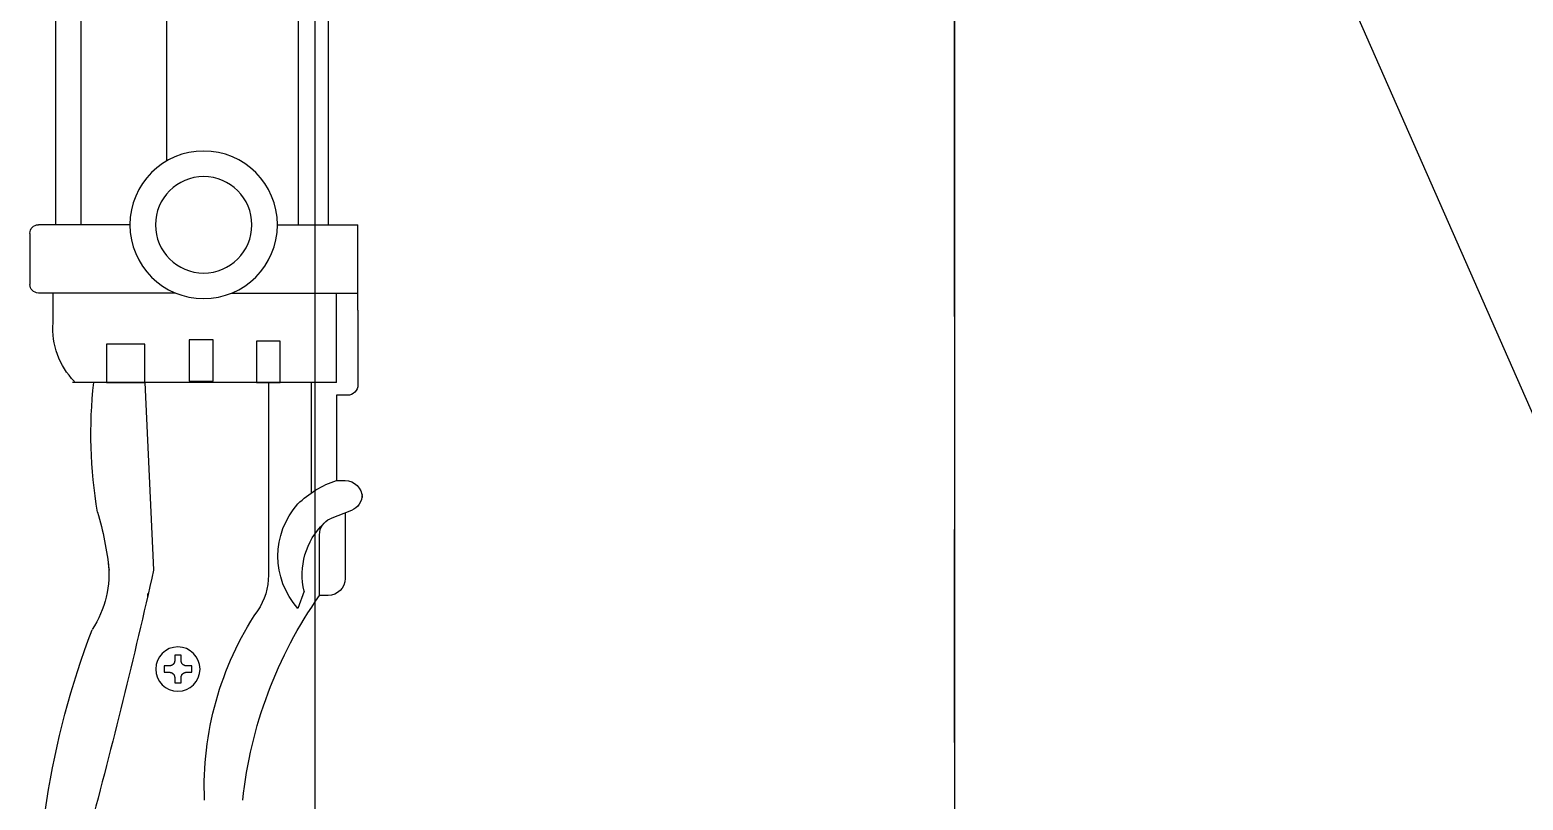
# Model space of a CAD drawing. Extents: x -668440 to 1010955, y -1678500 to 210463.
# Drawn here: x -539318 to -535813, y -1002578 to -1000771 of the extents above; entities that cross this region are included whole.
import ezdxf

# ---------------------------------------------------------------- set-up
doc = ezdxf.new("R2010")
doc.units = 0
doc.header["$MEASUREMENT"] = 0
doc.linetypes.add('CENTER', pattern=[2, 1.25, -0.25, 0.25, -0.25])
doc.layers.get('0').update_dxf_attribs({"color": 3, "linetype": 'CONTINUOUS'})
doc.layers.get('Defpoints').update_dxf_attribs({"color": 251, "linetype": 'CONTINUOUS'})
for name, color, linetype in [('100', 5, 'CENTER'), ('_1-3_L-CS', 1, 'CONTINUOUS'), ('_5-6_GS-M', 6, 'CONTINUOUS'), ('COL_H-300x300x10x15x13', 7, 'CONTINUOUS'), ('注記', 3, 'CONTINUOUS')]:
    doc.layers.add(name, color=color, linetype=linetype)
doc.styles.add('DRACAD', font='txt', dxfattribs={"width": 0.85, "bigfont": 'extfont2'})
doc.styles.get("Standard").update_dxf_attribs({"font": 'Osaka.ttc'})
doc.dimstyles.new('ISO-25', dxfattribs={"dimtxt": 2.5, "dimasz": 2.5, "dimexe": 1.25, "dimexo": 0.625, "dimtad": 1, "dimdec": 4, "dimdsep": 46, "dimtxsty": 'Standard', "dimcen": 2.5, "dimadec": 0, "dimazin": 0, "dimtfac": 1, "dimtdec": 4, "dimtmove": 0, "dimatfit": 3, "dimfxl": 1, "dimtolj": 1, "dimtzin": 0, "dimarcsym": 0})

# ---------------------------------------------------------------- blocks, each defined once
blk = doc.blocks.new('_ORIGIN')
at = {"color": 0, "linetype": 'ByBlock', "lineweight": -2}
blk.add_line((0, 0), (-1, 0), dxfattribs=at)
blk.add_circle((0, 0), 0.5, dxfattribs=at)
blk = doc.blocks.new('*D10642')
at = {"layer": '_5-6_GS-M', "color": 0, "lineweight": -2}
for p, q in [((-221054.66, -404517.08), (-221054.66, -404988.52)), ((-220784.62, -404585.08), (-220784.62, -404988.52)), ((-220834.62, -404987.27), (-221004.66, -404987.27))]:
    blk.add_line(p, q, dxfattribs=at)
at = {"layer": 'Defpoints', "color": 0}
for p in [(-221054.66, -404467.08), (-220784.62, -404535.08), (-221054.66, -404987.27)]:
    blk.add_point(p, dxfattribs=at)
at = {"layer": '_5-6_GS-M', "color": 0, "linetype": 'ByBlock', "lineweight": -2, "xscale": 50, "yscale": 50, "zscale": 50, "rotation": 180}
blk.add_blockref('_ORIGIN', (-221054.66, -404987.27), dxfattribs=at)
at = {"layer": '_5-6_GS-M', "color": 0, "linetype": 'ByBlock', "lineweight": -2, "xscale": 50, "yscale": 50, "zscale": 50}
blk.add_blockref('_ORIGIN', (-220784.62, -404987.27), dxfattribs=at)
at = {"layer": '_5-6_GS-M', "color": 0, "insert": (-220919.64, -404942.27), "char_height": 50, "attachment_point": 5, "style": 'DRACAD'}
blk.add_mtext('\\A1;270', dxfattribs=at)
blk = doc.blocks.new('TC01')
at = {"layer": '注記', "color": 4, "linetype": 'Continuous'}
for p, q in [((4924.06, 29910.63), (4924.06, 29821.63)), ((4931.06, 29910.63), (4931.06, 29821.63)), ((4961.92, 29836.63), (4961.92, 29910.63)), ((4982.06, 29910.63), (4982.06, 29821.63)), ((4988.06, 29910.63), (4988.06, 29821.63)), ((4936.06, 29821.63), (4917.06, 29821.63)), ((4917.06, 29801.63), (4917.06, 29821.63)), ((4970.58, 29821.63), (4992.06, 29821.63)), ((4994.06, 29819.63), (4994.06, 29807.63)), ((4946.62, 29805.63), (4917.06, 29805.63)), ((4922.06, 29784.63), (4922.06, 29805.63)), ((4959.89, 29805.63), (4992.06, 29805.63)), ((4988.59, 29798.6), (4988.59, 29805.63)), ((4917.06, 29801.63), (4917.06, 29784.13)), ((4935.27, 29794.29), (4940.85, 29794.29)), ((4935.27, 29784.63), (4935.27, 29794.29)), ((4940.85, 29794.29), (4940.85, 29784.63)), ((4951.06, 29794.63), (4956.64, 29794.63)), ((4951.06, 29784.96), (4951.06, 29794.63)), ((4956.64, 29794.63), (4956.64, 29784.96)), ((4967.06, 29793.63), (4976.06, 29793.63)), ((4967.06, 29784.63), (4967.06, 29793.63)), ((4976.06, 29793.63), (4976.06, 29784.63)), ((4922.06, 29784.63), (4984.06, 29784.63)), ((4928.06, 29784.63), (4928.06, 29758.68)), ((4940.85, 29784.63), (4935.27, 29784.63)), ((4938.06, 29784.63), (4938.06, 29739.41)), ((4956.64, 29784.96), (4951.06, 29784.96)), ((4967.06, 29784.63), (4965.06, 29740.63)), ((4976.06, 29784.63), (4967.06, 29784.63)), ((4919.56, 29781.63), (4922.06, 29781.63)), ((4922.06, 29781.63), (4922.06, 29761.63)), ((4922.06, 29761.63), (4920.06, 29761.63)), ((4918.57, 29754.62), (4923.54, 29752.63)), ((4920.06, 29754.03), (4920.06, 29738.63)), ((4926.06, 29734.63), (4926.06, 29748.92)), ((4924.06, 29734.63), (4926.06, 29734.63)), ((4929.64, 29735.63), (4931.15, 29731.63)), ((4958.45, 29718.87), (4958.46, 29718.9)), ((4958.46, 29718.9), (4958.47, 29718.93)), ((4958.47, 29718.93), (4958.48, 29718.96)), ((4958.48, 29718.96), (4958.49, 29718.98)), ((4958.49, 29718.98), (4958.5, 29719.01)), ((4958.5, 29719.01), (4958.51, 29719.04)), ((4958.51, 29719.04), (4958.52, 29719.07)), ((4958.52, 29719.07), (4958.53, 29719.1)), ((4958.53, 29719.13), (4958.54, 29719.16)), ((4958.53, 29719.1), (4958.53, 29719.13)), ((4958.54, 29719.19), (4958.55, 29719.22)), ((4958.54, 29719.16), (4958.54, 29719.19)), ((4958.55, 29719.28), (4958.56, 29719.32)), ((4958.55, 29719.25), (4958.55, 29719.28)), ((4958.55, 29719.22), (4958.55, 29719.25)), ((4958.56, 29720.63), (4960.06, 29720.63)), ((4958.56, 29719.38), (4958.56, 29720.63)), ((4958.56, 29719.35), (4958.56, 29719.38)), ((4958.56, 29719.32), (4958.56, 29719.35)), ((4960.06, 29720.63), (4960.06, 29719.38)), ((4960.06, 29719.38), (4960.06, 29719.35)), ((4960.06, 29719.35), (4960.06, 29719.32)), ((4960.06, 29719.32), (4960.06, 29719.28)), ((4960.06, 29719.28), (4960.06, 29719.25)), ((4960.06, 29719.25), (4960.07, 29719.22)), ((4960.07, 29719.22), (4960.07, 29719.19)), ((4960.07, 29719.19), (4960.07, 29719.16)), ((4960.07, 29719.16), (4960.08, 29719.13)), ((4960.08, 29719.13), (4960.09, 29719.1)), ((4960.09, 29719.1), (4960.09, 29719.07)), ((4960.09, 29719.07), (4960.1, 29719.04)), ((4960.1, 29719.04), (4960.11, 29719.01)), ((4960.11, 29719.01), (4960.12, 29718.98)), ((4960.12, 29718.98), (4960.13, 29718.96)), ((4960.13, 29718.96), (4960.14, 29718.93)), ((4960.14, 29718.93), (4960.15, 29718.9)), ((4960.15, 29718.9), (4960.16, 29718.87)), ((4956.06, 29716.63), (4956.06, 29718.13)), ((4956.06, 29718.13), (4957.31, 29718.13)), ((4957.31, 29716.63), (4956.06, 29716.63)), ((4957.31, 29718.13), (4957.34, 29718.13)), ((4957.34, 29716.63), (4957.31, 29716.63)), ((4957.34, 29718.13), (4957.37, 29718.13)), ((4957.37, 29716.63), (4957.34, 29716.63)), ((4957.37, 29718.13), (4957.4, 29718.13)), ((4957.4, 29716.62), (4957.37, 29716.63)), ((4957.4, 29718.13), (4957.43, 29718.13)), ((4957.43, 29716.62), (4957.4, 29716.62)), ((4957.43, 29718.13), (4957.46, 29718.14)), ((4957.46, 29716.62), (4957.43, 29716.62)), ((4957.46, 29718.14), (4957.49, 29718.14)), ((4957.49, 29716.61), (4957.46, 29716.62)), ((4957.49, 29718.14), (4957.52, 29718.14)), ((4957.52, 29716.61), (4957.49, 29716.61)), ((4957.52, 29718.14), (4957.55, 29718.15)), ((4957.55, 29716.6), (4957.52, 29716.61)), ((4957.55, 29718.15), (4957.58, 29718.16)), ((4957.58, 29716.6), (4957.55, 29716.6)), ((4957.58, 29718.16), (4957.61, 29718.16)), ((4957.61, 29716.59), (4957.58, 29716.6)), ((4957.61, 29718.16), (4957.64, 29718.17)), ((4957.64, 29716.58), (4957.61, 29716.59)), ((4957.64, 29718.17), (4957.67, 29718.18)), ((4957.67, 29716.57), (4957.64, 29716.58)), ((4957.67, 29718.18), (4957.7, 29718.19)), ((4957.7, 29716.56), (4957.67, 29716.57)), ((4957.7, 29718.19), (4957.73, 29718.2)), ((4957.73, 29716.55), (4957.7, 29716.56)), ((4957.73, 29718.2), (4957.76, 29718.21)), ((4957.76, 29716.54), (4957.73, 29716.55)), ((4957.76, 29718.21), (4957.78, 29718.22)), ((4957.78, 29716.53), (4957.76, 29716.54)), ((4957.78, 29718.22), (4957.81, 29718.23)), ((4957.81, 29716.52), (4957.78, 29716.53)), ((4957.81, 29718.23), (4957.84, 29718.25)), ((4957.84, 29716.51), (4957.81, 29716.52)), ((4957.84, 29718.25), (4957.87, 29718.26)), ((4957.87, 29716.49), (4957.84, 29716.51)), ((4957.87, 29718.26), (4957.9, 29718.27)), ((4957.9, 29716.48), (4957.87, 29716.49)), ((4957.9, 29718.27), (4957.92, 29718.29)), ((4957.92, 29716.46), (4957.9, 29716.48)), ((4957.92, 29718.29), (4957.95, 29718.3)), ((4957.95, 29716.45), (4957.92, 29716.46)), ((4957.95, 29718.3), (4957.98, 29718.32)), ((4957.98, 29716.43), (4957.95, 29716.45)), ((4957.98, 29718.32), (4958, 29718.34)), ((4958, 29716.42), (4957.98, 29716.43)), ((4958, 29718.34), (4958.03, 29718.35)), ((4958.03, 29716.4), (4958, 29716.42)), ((4958.03, 29718.35), (4958.05, 29718.37)), ((4958.05, 29716.38), (4958.03, 29716.4)), ((4958.05, 29718.37), (4958.08, 29718.39)), ((4958.08, 29716.36), (4958.05, 29716.38)), ((4958.08, 29718.39), (4958.1, 29718.41)), ((4958.1, 29716.34), (4958.08, 29716.36)), ((4958.1, 29718.41), (4958.12, 29718.43)), ((4958.12, 29716.32), (4958.1, 29716.34)), ((4958.12, 29718.43), (4958.15, 29718.45)), ((4958.15, 29716.3), (4958.12, 29716.32)), ((4958.15, 29718.45), (4958.17, 29718.47)), ((4958.17, 29716.28), (4958.15, 29716.3)), ((4958.17, 29718.47), (4958.19, 29718.49)), ((4958.19, 29716.26), (4958.17, 29716.28)), ((4958.19, 29718.49), (4958.21, 29718.51)), ((4958.21, 29716.24), (4958.19, 29716.26)), ((4958.21, 29718.51), (4958.23, 29718.54)), ((4958.23, 29716.22), (4958.21, 29716.24)), ((4958.23, 29718.54), (4958.25, 29718.56)), ((4958.25, 29716.19), (4958.23, 29716.22)), ((4958.25, 29718.56), (4958.27, 29718.58)), ((4958.27, 29716.17), (4958.25, 29716.19)), ((4958.27, 29718.58), (4958.29, 29718.61)), ((4958.29, 29716.15), (4958.27, 29716.17)), ((4958.29, 29718.61), (4958.31, 29718.63)), ((4958.31, 29716.12), (4958.29, 29716.15)), ((4958.31, 29718.63), (4958.33, 29718.66)), ((4958.33, 29716.1), (4958.31, 29716.12)), ((4958.33, 29718.66), (4958.35, 29718.68)), ((4958.35, 29716.07), (4958.33, 29716.1)), ((4958.35, 29718.68), (4958.36, 29718.71)), ((4958.36, 29716.05), (4958.35, 29716.07)), ((4958.36, 29718.71), (4958.38, 29718.73)), ((4958.38, 29716.02), (4958.36, 29716.05)), ((4958.38, 29718.73), (4958.39, 29718.76)), ((4958.39, 29715.99), (4958.38, 29716.02)), ((4958.39, 29718.76), (4958.41, 29718.79)), ((4958.41, 29715.97), (4958.39, 29715.99)), ((4958.41, 29718.79), (4958.42, 29718.81)), ((4958.42, 29715.94), (4958.41, 29715.97)), ((4958.42, 29718.81), (4958.44, 29718.84)), ((4958.44, 29715.91), (4958.42, 29715.94)), ((4958.44, 29718.84), (4958.45, 29718.87)), ((4958.45, 29715.88), (4958.44, 29715.91)), ((4958.46, 29715.85), (4958.45, 29715.88)), ((4958.47, 29715.83), (4958.46, 29715.85)), ((4958.48, 29715.8), (4958.47, 29715.83)), ((4958.49, 29715.77), (4958.48, 29715.8)), ((4958.5, 29715.74), (4958.49, 29715.77)), ((4958.51, 29715.71), (4958.5, 29715.74)), ((4958.52, 29715.68), (4958.51, 29715.71)), ((4958.53, 29715.65), (4958.52, 29715.68)), ((4958.53, 29715.62), (4958.53, 29715.65)), ((4958.54, 29715.59), (4958.53, 29715.62)), ((4958.54, 29715.56), (4958.54, 29715.59)), ((4958.55, 29715.53), (4958.54, 29715.56)), ((4958.55, 29715.5), (4958.55, 29715.53)), ((4958.55, 29715.47), (4958.55, 29715.5)), ((4958.56, 29715.44), (4958.55, 29715.47)), ((4958.56, 29715.41), (4958.56, 29715.44)), ((4958.56, 29715.38), (4958.56, 29715.41)), ((4960.07, 29715.53), (4960.06, 29715.5)), ((4960.06, 29715.5), (4960.06, 29715.47)), ((4960.06, 29715.47), (4960.06, 29715.44)), ((4960.06, 29715.44), (4960.06, 29715.41)), ((4960.06, 29715.41), (4960.06, 29715.38)), ((4960.08, 29715.62), (4960.07, 29715.59)), ((4960.07, 29715.59), (4960.07, 29715.56)), ((4960.07, 29715.56), (4960.07, 29715.53)), ((4960.09, 29715.65), (4960.08, 29715.62)), ((4960.1, 29715.71), (4960.09, 29715.68)), ((4960.09, 29715.68), (4960.09, 29715.65)), ((4960.11, 29715.74), (4960.1, 29715.71)), ((4960.12, 29715.77), (4960.11, 29715.74)), ((4960.13, 29715.8), (4960.12, 29715.77)), ((4960.14, 29715.83), (4960.13, 29715.8)), ((4960.15, 29715.85), (4960.14, 29715.83)), ((4960.16, 29715.88), (4960.15, 29715.85)), ((4960.16, 29718.87), (4960.18, 29718.84)), ((4960.18, 29715.91), (4960.16, 29715.88)), ((4960.18, 29718.84), (4960.19, 29718.81)), ((4960.19, 29715.94), (4960.18, 29715.91)), ((4960.19, 29718.81), (4960.2, 29718.79)), ((4960.2, 29715.97), (4960.19, 29715.94)), ((4960.2, 29718.79), (4960.22, 29718.76)), ((4960.22, 29715.99), (4960.2, 29715.97)), ((4960.22, 29718.76), (4960.23, 29718.73)), ((4960.23, 29716.02), (4960.22, 29715.99)), ((4960.23, 29718.73), (4960.25, 29718.71)), ((4960.25, 29716.05), (4960.23, 29716.02)), ((4960.25, 29718.71), (4960.27, 29718.68)), ((4960.27, 29716.07), (4960.25, 29716.05)), ((4960.27, 29718.68), (4960.28, 29718.66)), ((4960.28, 29716.1), (4960.27, 29716.07)), ((4960.28, 29718.66), (4960.3, 29718.63)), ((4960.3, 29716.12), (4960.28, 29716.1)), ((4960.3, 29718.63), (4960.32, 29718.61)), ((4960.32, 29716.15), (4960.3, 29716.12)), ((4960.32, 29718.61), (4960.34, 29718.58)), ((4960.34, 29716.17), (4960.32, 29716.15)), ((4960.34, 29718.58), (4960.36, 29718.56)), ((4960.36, 29716.19), (4960.34, 29716.17)), ((4960.36, 29718.56), (4960.38, 29718.54)), ((4960.38, 29716.22), (4960.36, 29716.19)), ((4960.38, 29718.54), (4960.4, 29718.51)), ((4960.4, 29716.24), (4960.38, 29716.22)), ((4960.4, 29718.51), (4960.42, 29718.49)), ((4960.42, 29716.26), (4960.4, 29716.24)), ((4960.42, 29718.49), (4960.44, 29718.47)), ((4960.44, 29716.28), (4960.42, 29716.26)), ((4960.44, 29718.47), (4960.47, 29718.45)), ((4960.47, 29716.3), (4960.44, 29716.28)), ((4960.47, 29718.45), (4960.49, 29718.43)), ((4960.49, 29716.32), (4960.47, 29716.3)), ((4960.49, 29718.43), (4960.51, 29718.41)), ((4960.51, 29716.34), (4960.49, 29716.32)), ((4960.51, 29718.41), (4960.54, 29718.39)), ((4960.54, 29716.36), (4960.51, 29716.34)), ((4960.54, 29718.39), (4960.56, 29718.37)), ((4960.56, 29716.38), (4960.54, 29716.36)), ((4960.56, 29718.37), (4960.59, 29718.35)), ((4960.59, 29716.4), (4960.56, 29716.38)), ((4960.59, 29718.35), (4960.61, 29718.34)), ((4960.61, 29716.42), (4960.59, 29716.4)), ((4960.61, 29718.34), (4960.64, 29718.32)), ((4960.64, 29716.43), (4960.61, 29716.42)), ((4960.64, 29718.32), (4960.66, 29718.3)), ((4960.66, 29716.45), (4960.64, 29716.43)), ((4960.66, 29718.3), (4960.69, 29718.29)), ((4960.69, 29716.46), (4960.66, 29716.45)), ((4960.69, 29718.29), (4960.72, 29718.27)), ((4960.72, 29716.48), (4960.69, 29716.46)), ((4960.72, 29718.27), (4960.74, 29718.26)), ((4960.74, 29716.49), (4960.72, 29716.48)), ((4960.74, 29718.26), (4960.77, 29718.25)), ((4960.77, 29716.51), (4960.74, 29716.49)), ((4960.77, 29718.25), (4960.8, 29718.23)), ((4960.8, 29716.52), (4960.77, 29716.51)), ((4960.8, 29718.23), (4960.83, 29718.22)), ((4960.83, 29716.53), (4960.8, 29716.52)), ((4960.83, 29718.22), (4960.86, 29718.21)), ((4960.86, 29716.54), (4960.83, 29716.53)), ((4960.86, 29718.21), (4960.89, 29718.2)), ((4960.89, 29716.55), (4960.86, 29716.54)), ((4960.89, 29718.2), (4960.91, 29718.19)), ((4960.91, 29716.56), (4960.89, 29716.55)), ((4960.91, 29718.19), (4960.94, 29718.18)), ((4960.94, 29716.57), (4960.91, 29716.56)), ((4960.94, 29718.18), (4960.97, 29718.17)), ((4960.97, 29716.58), (4960.94, 29716.57)), ((4960.97, 29718.17), (4961, 29718.16)), ((4961, 29716.59), (4960.97, 29716.58)), ((4961, 29718.16), (4961.03, 29718.16)), ((4961.03, 29716.6), (4961, 29716.59)), ((4961.03, 29718.16), (4961.06, 29718.15)), ((4961.06, 29716.6), (4961.03, 29716.6)), ((4961.06, 29718.15), (4961.09, 29718.14)), ((4961.09, 29716.61), (4961.06, 29716.6)), ((4961.09, 29718.14), (4961.12, 29718.14)), ((4961.12, 29716.61), (4961.09, 29716.61)), ((4961.12, 29718.14), (4961.15, 29718.14)), ((4961.15, 29716.62), (4961.12, 29716.61)), ((4961.15, 29718.14), (4961.18, 29718.13)), ((4961.18, 29716.62), (4961.15, 29716.62)), ((4961.18, 29718.13), (4961.21, 29718.13)), ((4961.21, 29716.62), (4961.18, 29716.62)), ((4961.21, 29718.13), (4961.25, 29718.13)), ((4961.25, 29716.63), (4961.21, 29716.62)), ((4961.25, 29718.13), (4961.28, 29718.13)), ((4961.28, 29716.63), (4961.25, 29716.63)), ((4961.28, 29718.13), (4961.31, 29718.13)), ((4961.31, 29716.63), (4961.28, 29716.63)), ((4961.31, 29718.13), (4962.56, 29718.13)), ((4962.56, 29716.63), (4961.31, 29716.63)), ((4962.56, 29718.13), (4962.56, 29716.63)), ((4958.56, 29714.13), (4958.56, 29715.38)), ((4960.06, 29714.13), (4958.56, 29714.13)), ((4960.06, 29715.38), (4960.06, 29714.13))]:
    blk.add_line(p, q, dxfattribs=at)
for centre, radius in [((4953.26, 29821.63), 17.32), ((4953.26, 29821.63), 11.31), ((4959.31, 29717.38), 5.2)]:
    blk.add_circle(centre, radius, dxfattribs=at)
for centre, radius, start, end in [((4992.06, 29819.63), 2, 0, 90), ((4992.06, 29807.63), 2, 270, 0), ((4971.33, 29797.13), 17.32, 315.0615, 4.8908), ((4919.56, 29784.13), 2.5, 180, 270), ((4870.61, 29772.63), 109.11, 350.2894, 6.3141), ((4920.06, 29757.63), 4, 90, 180), ((4914.98, 29739.64), 23.1, 45.5621, 72.164), ((4920.06, 29758.33), 4, 179.9998, 248.1985), ((4917.44, 29743.88), 18.39, 318.2149, 41.785), ((5054.47, 29732.13), 79.45, 163.8521, 173.8787), ((4922.06, 29748.92), 4, 0.0001, 68.1986), ((4913.55, 29739.63), 16.58, 346.0423, 46.0423), ((6471.87, 30079.51), 1544.5, 192.67505, 195.00952), ((4998.89, 29739.63), 23.37, 172.6244, 213.7991), ((4924.06, 29738.63), 4, 180, 270), ((4953.06, 29739.41), 15, 180, 213.7781), ((4843.49, 29676.29), 101.1, 5.8696, 35.2424), ((4971.41, 29735.01), 5, 179.2506, 192.9272), ((4878.86, 29689.79), 74.26, 357.5621, 33.778), ((4790.22, 29655.06), 202.33, 357.1878, 20.7144)]:
    blk.add_arc(centre, radius, start, end, dxfattribs=at)
blk = doc.blocks.new('剛接合部C1Y')
at = {"layer": '100', "linetype": 'CENTER', "ltscale": 200}
blk.add_line((-220784.62063, -407169.07507), (-220784.62063, -403299.07507), dxfattribs=at)
at = {"layer": '_1-3_L-CS'}
blk.add_line((-220705.90102, -404662.52932), (-220625.80546, -404844.46707), dxfattribs=at)
at = {"layer": 'COL_H-300x300x10x15x13'}
blk.add_line((-220934.62063, -405099.07507), (-220934.62063, -403901.07507), dxfattribs=at)
at = {"xscale": -1}
blk.add_blockref('TC01', (-216007.5641, -434569.20163), dxfattribs=at)
at = {"layer": '_5-6_GS-M'}
dim = blk.add_linear_dim(base=(-221054.66202, -404987.26835), p1=(-220784.62063, -404535.07507), p2=(-221054.66202, -404467.07507), dimstyle='ISO-25', override={"dimtxt": 50, "dimasz": 50, "dimexo": 50, "dimgap": 20, "dimdec": 0, "dimtxsty": 'DRACAD', "dimblk1": 'ORIGIN', "dimblk2": 'ORIGIN', "dimsah": 1}, dxfattribs=at)
dim.commit()
dim.dimension.update_dxf_attribs({"geometry": '*D10642', "text_midpoint": (-220919.64133, -404987.26835), "dimtype": 160})

msp = doc.modelspace()

# ---------------------------------------------------------------- block references
at = {"xscale": 10, "yscale": 10, "zscale": 10}
msp.add_blockref('剛接合部C1Y', (1670698.6842, 3046247.35843, 5600), dxfattribs=at)

doc.saveas('drawing.dxf')
